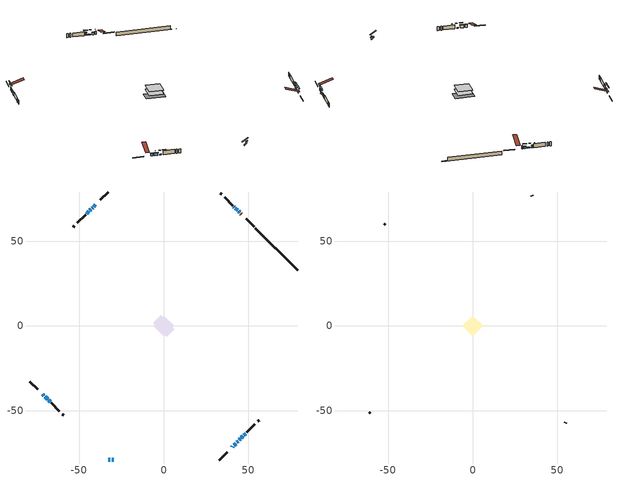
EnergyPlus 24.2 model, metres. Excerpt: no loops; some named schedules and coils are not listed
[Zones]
conditioned space
 floor adiabatic (AdiabaticFloorConstruction): -6.06,0 0,6.06 6.06,0 0,-6.06 z1.01
 floor foundation (Slab1 construction): -6.27,1.85 -1.85,6.27 6.27,-1.85 1.85,-6.27 z-1.34
 wall outside (RimJoist1 construction): 32.78,-79.14 37.48,-74.44 / -79.14,-32.78 -74.44,-37.48 / -32.78,79.14 -37.48,74.44 / 53.4,58.53 48.69,63.23 z1.01:1.31
 wall outside (AdiabaticWallConstruction 1): 45.82,66.1 45.49,66.43 z1.01:3.04
 wall outside (AdiabaticWallConstruction): 40.35,-71.57 40.84,-71.08 z1.01:2.23; 44.84,67.08 44.24,67.68 z1.01:2.36; -71.57,-40.35 -70.76,-41.16 / -42.03,69.89 -42.32,69.6 / 45.89,-66.03 46.7,-65.22 / 47.36,-64.56 48.37,-63.55 / -30.71,-79.14 -29.56,-79.14 / 41.71,70.21 41.42,70.5 z1.01:2.59; -70.1,-41.82 -68.61,-43.31 z1.01:2.66; -40.35,71.57 -41.38,70.54 / -44.23,67.69 -45.52,66.4 z1.01:3.09; 41.5,-70.42 42.51,-69.42 / 43.16,-68.76 43.97,-67.95 / -32.78,-79.14 -31.64,-79.14 z1.01:1.77; 43.59,68.33 42.37,69.55 / -67.96,-43.97 -67.15,-44.78 z1.01:1.54; -42.98,68.94 -43.57,68.35 z1.01:1.98; 44.63,-67.3 45.24,-66.68 z1.01:1.57
 wall outside (Wall1 construction): 49.02,-62.9 53.86,-58.06 / -66.49,-45.43 -61.65,-50.27 / -46.18,65.74 -51.02,60.91 / 40.77,71.15 35.93,75.99 z1.01:3.45
 wall outside (Wall3 construction): 55.63,-56.29 56.35,-55.57 / -59.88,-52.04 -59.16,-52.76 / -52.79,59.13 -53.51,58.41 / 34.16,77.76 33.44,78.48 z1.01:3.45
 wall foundation (FoundationWall1 construction): 54.05,57.87,-1.34 54.05,57.87,1.01 76.63,35.29,1.01 76.63,35.29,-1.07 79.14,32.78,-1.07 79.14,32.78,-1.34
 window (WindowConstruction 11): 40.35,-71.57 40.84,-71.08 z1.01:2.23
 window (WindowConstruction 8): 44.84,67.08 44.24,67.68 z1.01:2.36
 window (WindowConstruction 9): -71.57,-40.35 -70.76,-41.16 z1.01:2.59
 window (WindowConstruction 10): -70.1,-41.82 -68.61,-43.31 z1.01:2.66
 window (WindowConstruction 12): -40.35,71.57 -41.38,70.54 z1.01:3.09
 window (WindowConstruction 13): 41.5,-70.42 42.5,-69.42 z1.01:1.77
 window (WindowConstruction 14): 43.16,-68.76 43.97,-67.95 z1.01:1.77
 window (WindowConstruction 15): -32.78,-79.14 -31.64,-79.14 z1.01:1.77
 window (WindowConstruction 16): 43.59,68.33 42.37,69.55 z1.01:1.54
 window (WindowConstruction 17): -67.95,-43.97 -67.15,-44.78 z1.01:1.54
 window (WindowConstruction): -42.03,69.89 -42.32,69.6 z1.01:2.59
 window (WindowConstruction 1): -42.98,68.94 -43.57,68.35 z1.01:1.98
 window (WindowConstruction 2): -44.23,67.69 -45.52,66.4 z1.01:3.09
 window (WindowConstruction 3): 44.63,-67.29 45.24,-66.68 z1.01:1.57
 window (WindowConstruction 4): 45.89,-66.03 46.7,-65.22 z1.01:2.59
 window (WindowConstruction 5): 47.36,-64.56 48.37,-63.56 z1.01:2.59
 window (WindowConstruction 6): -30.71,-79.14 -29.57,-79.14 z1.01:2.59
 window (WindowConstruction 7): 41.71,70.21 41.42,70.5 z1.01:2.59
 door (Door): 45.82,66.1 45.49,66.43 z1.01:3.04
 ceiling adiabatic (AdiabaticFloorConstruction): 0,-6.06 6.06,0 0,6.06 -6.06,0 z1.01
attic - vented
 floor to conditioned space (Floor1 construction Reversed): -6.06,0 0,6.06 6.06,0 0,-6.06 z3.45
 wall outside (Wall2 construction): 54.52,-57.4 54.98,-56.95 / -60.99,-50.93 -60.54,-51.38 / -51.67,60.25 -52.13,59.79 / 35.27,76.65 34.82,77.11 z1.01:3.45
 roof outside (Roof1 construction): 39.7,-72.23,3.45 33.8,-66.33,6.23 32.24,-67.88,6.23 38.14,-73.78,3.45; -72.23,-39.7,3.45 -66.33,-33.8,6.23 -67.88,-32.24,6.23 -73.78,-38.14,3.45; -39.7,72.23,3.45 -33.8,66.33,6.23 -32.24,67.88,6.23 -38.14,73.78,3.45; 46.48,65.44,3.45 40.58,59.54,6.23 42.14,57.99,6.23 48.03,63.89,3.45
shading: 44.1,67.82 44.98,66.94 45.27,67.23 44.39,68.11 z2.56; -70.62,-41.3 -71.71,-40.21 -72,-40.5 -70.91,-41.59 z2.79; -68.47,-43.45 -70.25,-41.68 -70.54,-41.97 -68.76,-43.74 z2.86; -43.24,68.68 -38.49,73.43 -38.78,73.72 -43.53,68.98 z5.72; 44.36,-67.56 39.64,-72.28 39.93,-72.57 44.66,-67.85 z4.4; 45.83,-66.09 41.3,-70.62 41.59,-70.91 46.12,-66.38 z4.4; -29.01,-79.14 -35.41,-79.14 -35.41,-79.55 -29.01,-79.55 z4.4; 40.51,71.41 45.45,66.47 45.74,66.76 40.8,71.7 z4.17; -65.29,-46.64 -69.81,-42.11 -70.11,-42.4 -65.58,-46.93 z4.17; -42.46,69.46 -41.89,70.03 -42.18,70.32 -42.75,69.75 z2.79; -43.71,68.21 -42.84,69.09 -43.13,69.38 -44,68.5 z2.18; -45.66,66.26 -44.09,67.84 -44.38,68.13 -45.95,66.55 z3.29; 45.45,-66.47 44.42,-67.51 45.06,-68.15 46.09,-67.12 z1.87; 46.84,-65.08 45.75,-66.17 46.04,-66.46 47.14,-65.37 z2.79; 48.51,-63.41 47.22,-64.7 47.51,-65 48.8,-63.7 z2.79; -29.36,-79.14 -30.91,-79.14 -30.91,-79.55 -29.36,-79.55 z2.79; 41.28,70.64 41.85,70.07 42.14,70.36 41.57,70.93 z2.79
[Building]
Building 1: Terrain=Suburbs
[Site:Location]
Quebec Intl AP_QC: Latitude {deg}=46.8; Longitude {deg}=-71.38; Time Zone {hr}=-5; Elevation {m}=74; Keep Site Location Information=Yes
[Site:GroundTemperature:Shallow]
0.0108218, -2.24938, -2.43038, -1.3578, 2.94801, 7.23376, 10.9493, 13.303, 13.5029, 11.5886, 7.96783, 3.81355
[Site:WaterMainsTemperature]
Calculation Method=Schedule; Temperature Schedule=mains temperature schedule
[Material] Roughness=Rough; Thermal Absorptance=0.9
Name | Thickness {m} | Conductivity {W/m-K} | Density {kg/m3} | Specific Heat {J/kg-K} | Solar Absorptance | Visible Absorptance
asphalt or fiberglass shingles | 0.00635 | 0.162714 | 1121.4 | 1465.45 | 0.4 | 0.4
ceiling loosefill ins | 0.169333 | 0.0480833 | 16.02 | 1046.75 | 0.7 | 0.7
ceiling stud and cavity | 0.1397 | 0.0794166 | 65.682 | 1177.47 | 0.7 | 0.7
concrete 4.0 in. | 0.1016 | 1.803125 | 2242.8 | 837.4 | 0.7 | 0.7
concrete 8.0 in. | 0.2032 | 1.803125 | 2242.8 | 837.4 | 0.7 | 0.7
door material | 0.04445 | 0.0451087 | 512.64 | 1214.23 | 0.7 | 0.7
floor covering | 0.0127 | 0.0433444 | 54.468 | 1339.84 | 0.6 | 0.6
floor rigid ins; wall rigid ins 1 | 0.512978 | 0.029427 | 32.04 | 1214.23 | 0.7 | 0.7
floor stud and cavity | 0.1397 | 1.75129 | 37.0049 | 1207.88 | 0.7 | 0.7
furniture material conditioned space 1 | 0.1524 | 0.115458 | 640.8 | 1214.23 | 0.6 | 0.6
gypsum board | 0.0127 | 0.160291 | 801 | 837.4 | 0.6 | 0.6
osb sheathing 0.5 in. | 0.0127 | 0.115458 | 512.64 | 1214.23 | 0.7 | 0.7
osb sheathing 0.75 in. | 0.01905 | 0.115458 | 512.64 | 1214.23 | 0.7 | 0.7
osb sheathing 2.0 in. | 0.0508 | 0.115458 | 512.64 | 1214.23 | 0.7 | 0.7
rim joist rigid ins; wall rigid ins | 0.051816 | 0.029427 | 32.04 | 1214.23 | 0.7 | 0.7
rim joist stud and cavity | 0.0508 | 0.0407728 | 125.044 | 1163.47 | 0.6 | 0.6
wall stud and cavity | 0.1397 | 0.22224 | 139.0536 | 1170.24 | 0.7 | 0.7
wall stud and cavity 1 | 0.0889 | 6.1454 | 50.32683 | 1063.81 | 0.6 | 0.6
wall stud and cavity 2 | 0.1397 | 0.0858158 | 139.0536 | 1170.24 | 0.7 | 0.7
wall stud and cavity 3 | 0.0889 | 0.380278 | 52.3479 | 1209.89 | 0.7 | 0.7
wall stud and cavity 4 | 0.0889 | 0.391764 | 83.0341 | 1211.67 | 0.7 | 0.7
wood siding | 0.0254 | 0.102417 | 544.68 | 1172.36 | 0.4 | 0.4
wood siding 1 | 0.00254 | 0.102417 | 544.68 | 1172.36 | 0.4 | 0.4
wood siding 2; wood siding 3; wood siding 4 | 0.0254 | 0.102417 | 544.68 | 1172.36 | 0.7 | 0.7
[WindowMaterial:SimpleGlazingSystem]
Name | U-Factor {W/m2-K} | Solar Heat Gain Coefficient
WindowMaterial | 3.03659 | 0.47
WindowMaterial 1 | 2.96903 | 0.55
WindowMaterial 10 | 2.95994 | 0.57
WindowMaterial 11 | 2.96789 | 0.55
WindowMaterial 12 | 3.04795 | 0.44
WindowMaterial 13 | 3.03092 | 0.47
WindowMaterial 2 | 2.97414 | 0.6
WindowMaterial 3 | 2.98833 | 0.6
WindowMaterial 4 | 2.927009 | 0.61
WindowMaterial 5 | 2.915653 | 0.63
WindowMaterial 6 | 2.95483 | 0.57
WindowMaterial 7 | 1.640942 | 0.43
WindowMaterial 8 | 2.975272 | 0.62
WindowMaterial 9 | 2.986628 | 0.58
[Construction]
AdiabaticFloorConstruction: floor stud and cavity, floor rigid ins, osb sheathing 0.75 in., floor covering
AdiabaticWallConstruction: wood siding 3, wall rigid ins 1, wall stud and cavity 3, gypsum board
AdiabaticWallConstruction 1: wood siding 4, wall rigid ins 1, wall stud and cavity 3, gypsum board
Door: door material
Floor1 construction Reversed: gypsum board, ceiling stud and cavity, ceiling loosefill ins
FoundationWall1 construction: concrete 8.0 in.
furniture construction conditioned space 1: furniture material conditioned space 1
PartitionWallConstruction: gypsum board, wall stud and cavity 4, gypsum board
RimJoist1 construction: wood siding 2, rim joist rigid ins, osb sheathing 2.0 in., rim joist stud and cavity
Roof1 construction: asphalt or fiberglass shingles
Slab1 construction: concrete 4.0 in.
Wall1 construction: wood siding, wall rigid ins, osb sheathing 0.5 in., wall stud and cavity, gypsum board
Wall2 construction: wood siding 1, wall stud and cavity 1
Wall3 construction: wood siding, osb sheathing 0.5 in., wall stud and cavity 2, gypsum board
WindowConstruction; WindowConstruction 7: WindowMaterial
WindowConstruction 1: WindowMaterial 1
WindowConstruction 10: WindowMaterial 7
WindowConstruction 11: WindowMaterial 8
WindowConstruction 12: WindowMaterial 9
WindowConstruction 13: WindowMaterial 10
WindowConstruction 14; WindowConstruction 15: WindowMaterial 11
WindowConstruction 16: WindowMaterial 12
WindowConstruction 17: WindowMaterial 13
WindowConstruction 2: WindowMaterial 2
WindowConstruction 3: WindowMaterial 3
WindowConstruction 4; WindowConstruction 6; WindowConstruction 9: WindowMaterial 4
WindowConstruction 5: WindowMaterial 5
WindowConstruction 8: WindowMaterial 6
[Zone] Multiplier=1; Part of Total Floor Area=Yes
Name | Volume {m3}
attic - vented | 33.1228
conditioned space | 363.8
[Space]
Name | Zone | Volume {m3}
attic - vented 1 | attic - vented | 33.1228
conditioned space 1 | conditioned space | 363.8
[ZoneInfiltration:EffectiveLeakageArea]
infil attic - vented 1: Zone or Space=attic - vented 1; Schedule=Always On Discrete; Effective Air Leakage Area {cm2}=2709.05; Stack Coefficient=0.000362947; Wind Coefficient=1.28719e-05
[ZoneMixing]
whole house fan mix: Zone or Space=attic - vented; Schedule=Always On Continuous; Design Flow Rate Calculation Method=Flow/Zone; Design Flow Rate {m3/s}=0; Source Zone or Space=conditioned space
[SurfaceProperty:ExposedFoundationPerimeter]
Slab1: Exposed Perimeter Calculation Method=TotalExposedPerimeter; Total Exposed Perimeter {m}=35.48
[InternalMass] Zone or ZoneList=conditioned space; Space or SpaceList=conditioned space 1
Name | Construction | Surface Area {m2}
furniture mass conditioned space 1 | furniture construction conditioned space 1 | 58.08
partition wall mass | PartitionWallConstruction | 145.2
[Lights]
interior lighting: Zone or ZoneList or Space or SpaceList=conditioned space 1; Schedule=interior lighting schedule; Design Level Calculation Method=LightingLevel; Lighting Level {W}=343.2; Return Air Fraction=0; Fraction Radiant=0.6; Fraction Visible=0.2; Fraction Replaceable=1
[People]
occupants: Zone or ZoneList or Space or SpaceList=conditioned space 1; Number of People Schedule=occupants schedule; Number of People Calculation Method=People; Number of People=3; Fraction Radiant=0.314171; Sensible Heat Fraction=0.56303; Activity Level Schedule=occupants activity schedule; Carbon Dioxide Generation Rate {m3/s-W}=0; Enable ASHRAE 55 Comfort Warnings=No; Mean Radiant Temperature Calculation Type=EnclosureAveraged
[ElectricEquipment] Zone or ZoneList or Space or SpaceList=conditioned space 1; Design Level Calculation Method=EquipmentLevel
Name | Schedule | Design Level {W} | Fraction Latent | Fraction Radiant | Fraction Lost
clothes dryer | clothes dryer schedule | 140.772 | 0.015 | 0.081 | 0.85
clothes washer | clothes washer schedule | 32.1985 | 0.03 | 0.162 | 0.7
cooking range | cooking range schedule | 215.147 | 0.08 | 0.432 | 0.2
dishwasher | dishwasher schedule | 66.8632 | 0.3 | 0.18 | 0.4
fridge | fridge schedule | 72.9452 | 0 | 0.6 | 0
mech vent house fan | mech vent house fan schedule | 14.1667 | 0 | 0 | 1
mech vent house fan cfis | mech vent house fan cfis schedule | 0 | 0 | 0 | 0
mech vent range fan 0 | mech vent range fan 0 schedule | 57 | 0 | 0 | 1
misc plug loads | misc plug loads schedule | 494.7 | 0.045 | 0.513 | 0.1
whole house fan | Always On Discrete | 0 | 0 | 0 | 1
[OtherEquipment] Zone or ZoneList or Space or SpaceList=conditioned space 1; Design Level Calculation Method=EquipmentLevel
Name | Fuel Type | Schedule | Design Level {W} | Fraction Latent | Fraction Radiant | Fraction Lost
clothes dryer 1 | Electricity | clothes dryer schedule | 0 | 0.015 | 0.081 | 0.85
cooking range 1 | Electricity | cooking range schedule | 0 | 0.08 | 0.432 | 0.2
general water use latent | None | general water use schedule | 62.594 | 1 | 0 | 0
general water use sensible | None | general water use schedule | -61.6891 | 0 | 0.6 | 0
mech vent house fan latent load | None | Always On Discrete | 0 | 1 | 0 | 0
mech vent house fan sensible load | None | Always On Discrete | 0 | 0 | 0 | 0
water heater energy adjustment1 | Electricity | Always On Discrete | 0.01 | 0 | 0 | 1
[ZoneInfiltration:DesignFlowRate] Zone or ZoneList or Space or SpaceList=conditioned space 1; Schedule=Always On Discrete; Design Flow Rate Calculation Method=Flow/Zone; Design Flow Rate {m3/s}=0
infil flow; natural vent flow; whole house fan flow
[ZoneControl:Thermostat]
conditioned space Thermostat: Zone or ZoneList=conditioned space; Control Type Schedule=conditioned space Thermostat Schedule; Control 1=conditioned space temperature setpoint; Temperature Difference Between Cutout And Setpoint {deltaC}=0
[ThermostatSetpoint:DualSetpoint]
conditioned space temperature setpoint: Heating Setpoint Temperature Schedule=heating setpoint; Cooling Setpoint Temperature Schedule=cooling setpoint
[AirLoopHVAC:UnitarySystem]
unit heater unitary system: Control Type=Load; Controlling Zone or Thermostat Location=conditioned space; Dehumidification Control Type=None; Availability Schedule=Always On Discrete; Supply Fan=unit heater supply fan; Fan Placement=BlowThrough; Supply Air Fan Operating Mode Schedule=unit heater auto fan schedule; Heating Coil=unit heater htg coil; DX Heating Coil Sizing Ratio=1; Use DOAS DX Cooling Coil=No; Minimum Supply Air Temperature {C}=2; Latent Load Control=SensibleOnlyLoadControl; Cooling Supply Air Flow Rate Method=None; Heating Supply Air Flow Rate Method=SupplyAirFlowRate; Heating Supply Air Flow Rate {m3/s}=0.00141584; No Load Supply Air Flow Rate Method=SupplyAirFlowRate; No Load Supply Air Flow Rate {m3/s}=0; No Load Supply Air Flow Rate Control Set To Low Speed=Yes; Maximum Supply Air Temperature {C}=48.8889; Maximum Outdoor Dry-Bulb Temperature for Supplemental Heater Operation {C}=21; Ancillary On-Cycle Electric Power {W}=0; Ancillary Off-Cycle Electric Power {W}=0
[Zone equipment]
conditioned space: electric baseboard, unit heater unitary system
[Foundation:Kiva]
Foundation Kiva 1: Initial Indoor Air Temperature {C}=18; Wall Height Above Grade {m}=1.01002; Wall Depth Below Slab {m}=0.2032
[Foundation:Kiva:Settings]
Soil Conductivity {W/m-K}=0.849921; Soil Density {kg/m3}=1842.3; Soil Specific Heat {J/kg-K}=418.7; Ground Solar Absorptivity=0.9; Ground Thermal Absorptivity=0.9; Ground Surface Roughness {m}=0.03; Far-Field Width {m}=40; Deep-Ground Boundary Condition=ZeroFlux; Deep-Ground Depth {m}=40; Minimum Cell Dimension {m}=0.2; Maximum Cell Growth Coefficient=3; Simulation Timestep=Timestep
[Exterior:Lights]
exterior lighting: Schedule=exterior lighting schedule; Design Level {W}=75.6
[EnergyManagementSystem:Sensor] Output:Variable or Output:Meter Index Key=conditioned space
Name | Output:Variable or Output:Meter
conditioned_space_clg_unmet_s | Zone Cooling Setpoint Not Met Time
conditioned_space_htg_unmet_s | Zone Heating Setpoint Not Met Time
fridge_tin_s; tin_s; tin_s_1 | Zone Mean Air Temperature
tout_s | Zone Outdoor Air Drybulb Temperature
win_s | Zone Air Humidity Ratio
[Schedule:Constant]
Name | Hourly Value
Always On Continuous; mech vent house fan schedule; mech vent house fan cfis schedule; Always On Discrete | 1
occupants activity schedule | 117.228
fridge schedule; unit heater auto fan schedule | 0
[Schedule:Week:Daily]
interior lighting schedule Week Rule - Jan1-Jan27: interior lighting schedule day, interior lighting schedule day, interior lighting schedule day, interior lighting schedule day, interior lighting schedule day, interior lighting schedule day, interior lighting schedule day, interior lighting schedule default day, interior lighting schedule default day, interior lighting schedule default day, interior lighting schedule default day, interior lighting schedule default day
interior lighting schedule Week Rule - Jan28-Feb3: interior lighting schedule day, interior lighting schedule day, interior lighting schedule day, interior lighting schedule day, interior lighting schedule day 1, interior lighting schedule day 1, interior lighting schedule day 1, interior lighting schedule default day, interior lighting schedule default day, interior lighting schedule default day, interior lighting schedule default day, interior lighting schedule default day
interior lighting schedule Week Rule - Feb4-Feb24: interior lighting schedule day 1, interior lighting schedule day 1, interior lighting schedule day 1, interior lighting schedule day 1, interior lighting schedule day 1, interior lighting schedule day 1, interior lighting schedule day 1, interior lighting schedule default day, interior lighting schedule default day, interior lighting schedule default day, interior lighting schedule default day, interior lighting schedule default day
interior lighting schedule Week Rule - Feb25-Mar3: interior lighting schedule day 1, interior lighting schedule day 1, interior lighting schedule day 1, interior lighting schedule day 1, interior lighting schedule day 2, interior lighting schedule day 2, interior lighting schedule day 2, interior lighting schedule default day, interior lighting schedule default day, interior lighting schedule default day, interior lighting schedule default day, interior lighting schedule default day
interior lighting schedule Week Rule - Mar4-Mar31: interior lighting schedule day 2, interior lighting schedule day 2, interior lighting schedule day 2, interior lighting schedule day 2, interior lighting schedule day 2, interior lighting schedule day 2, interior lighting schedule day 2, interior lighting schedule default day, interior lighting schedule default day, interior lighting schedule default day, interior lighting schedule default day, interior lighting schedule default day
interior lighting schedule Week Rule - Apr1-Apr28: interior lighting schedule day 3, interior lighting schedule day 3, interior lighting schedule day 3, interior lighting schedule day 3, interior lighting schedule day 3, interior lighting schedule day 3, interior lighting schedule day 3, interior lighting schedule default day, interior lighting schedule default day, interior lighting schedule default day, interior lighting schedule default day, interior lighting schedule default day
interior lighting schedule Week Rule - Apr29-May5: interior lighting schedule day 3, interior lighting schedule day 3, interior lighting schedule day 4, interior lighting schedule day 4, interior lighting schedule day 4, interior lighting schedule day 4, interior lighting schedule day 4, interior lighting schedule default day, interior lighting schedule default day, interior lighting schedule default day, interior lighting schedule default day, interior lighting schedule default day
interior lighting schedule Week Rule - May6-May26: interior lighting schedule day 4, interior lighting schedule day 4, interior lighting schedule day 4, interior lighting schedule day 4, interior lighting schedule day 4, interior lighting schedule day 4, interior lighting schedule day 4, interior lighting schedule default day, interior lighting schedule default day, interior lighting schedule default day, interior lighting schedule default day, interior lighting schedule default day
interior lighting schedule Week Rule - May27-Jun2: interior lighting schedule day 4, interior lighting schedule day 4, interior lighting schedule day 4, interior lighting schedule day 4, interior lighting schedule day 4, interior lighting schedule day 5, interior lighting schedule day 5, interior lighting schedule default day, interior lighting schedule default day, interior lighting schedule default day, interior lighting schedule default day, interior lighting schedule default day
interior lighting schedule Week Rule - Jun3-Jun30: interior lighting schedule day 5, interior lighting schedule day 5, interior lighting schedule day 5, interior lighting schedule day 5, interior lighting schedule day 5, interior lighting schedule day 5, interior lighting schedule day 5, interior lighting schedule default day, interior lighting schedule default day, interior lighting schedule default day, interior lighting schedule default day, interior lighting schedule default day
interior lighting schedule Week Rule - Jul1-Jul28: interior lighting schedule day 6, interior lighting schedule day 6, interior lighting schedule day 6, interior lighting schedule day 6, interior lighting schedule day 6, interior lighting schedule day 6, interior lighting schedule day 6, interior lighting schedule default day, interior lighting schedule default day, interior lighting schedule default day, interior lighting schedule default day, interior lighting schedule default day
interior lighting schedule Week Rule - Jul29-Aug4: interior lighting schedule day 6, interior lighting schedule day 6, interior lighting schedule day 6, interior lighting schedule day 7, interior lighting schedule day 7, interior lighting schedule day 7, interior lighting schedule day 7, interior lighting schedule default day, interior lighting schedule default day, interior lighting schedule default day, interior lighting schedule default day, interior lighting schedule default day
interior lighting schedule Week Rule - Aug5-Aug25: interior lighting schedule day 7, interior lighting schedule day 7, interior lighting schedule day 7, interior lighting schedule day 7, interior lighting schedule day 7, interior lighting schedule day 7, interior lighting schedule day 7, interior lighting schedule default day, interior lighting schedule default day, interior lighting schedule default day, interior lighting schedule default day, interior lighting schedule default day
interior lighting schedule Week Rule - Aug26-Sep1: interior lighting schedule day 7, interior lighting schedule day 7, interior lighting schedule day 7, interior lighting schedule day 7, interior lighting schedule day 7, interior lighting schedule day 7, interior lighting schedule day 8, interior lighting schedule default day, interior lighting schedule default day, interior lighting schedule default day, interior lighting schedule default day, interior lighting schedule default day
interior lighting schedule Week Rule - Sep2-Sep29: interior lighting schedule day 8, interior lighting schedule day 8, interior lighting schedule day 8, interior lighting schedule day 8, interior lighting schedule day 8, interior lighting schedule day 8, interior lighting schedule day 8, interior lighting schedule default day, interior lighting schedule default day, interior lighting schedule default day, interior lighting schedule default day, interior lighting schedule default day
interior lighting schedule Week Rule - Sep30-Oct6: interior lighting schedule day 8, interior lighting schedule day 9, interior lighting schedule day 9, interior lighting schedule day 9, interior lighting schedule day 9, interior lighting schedule day 9, interior lighting schedule day 9, interior lighting schedule default day, interior lighting schedule default day, interior lighting schedule default day, interior lighting schedule default day, interior lighting schedule default day
interior lighting schedule Week Rule - Oct7-Oct27: interior lighting schedule day 9, interior lighting schedule day 9, interior lighting schedule day 9, interior lighting schedule day 9, interior lighting schedule day 9, interior lighting schedule day 9, interior lighting schedule day 9, interior lighting schedule default day, interior lighting schedule default day, interior lighting schedule default day, interior lighting schedule default day, interior lighting schedule default day
interior lighting schedule Week Rule - Oct28-Nov3: interior lighting schedule day 9, interior lighting schedule day 9, interior lighting schedule day 9, interior lighting schedule day 9, interior lighting schedule day 10, interior lighting schedule day 10, interior lighting schedule day 10, interior lighting schedule default day, interior lighting schedule default day, interior lighting schedule default day, interior lighting schedule default day, interior lighting schedule default day
interior lighting schedule Week Rule - Nov4-Nov24: interior lighting schedule day 10, interior lighting schedule day 10, interior lighting schedule day 10, interior lighting schedule day 10, interior lighting schedule day 10, interior lighting schedule day 10, interior lighting schedule day 10, interior lighting schedule default day, interior lighting schedule default day, interior lighting schedule default day, interior lighting schedule default day, interior lighting schedule default day
interior lighting schedule Week Rule - Nov25-Dec1: interior lighting schedule day 10, interior lighting schedule day 10, interior lighting schedule day 10, interior lighting schedule day 10, interior lighting schedule day 10, interior lighting schedule day 10, interior lighting schedule day 11, interior lighting schedule default day, interior lighting schedule default day, interior lighting schedule default day, interior lighting schedule default day, interior lighting schedule default day
interior lighting schedule Week Rule - Dec2-Dec31: interior lighting schedule day 11, interior lighting schedule day 11, interior lighting schedule day 11, interior lighting schedule day 11, interior lighting schedule day 11, interior lighting schedule day 11, interior lighting schedule day 11, interior lighting schedule default day, interior lighting schedule default day, interior lighting schedule default day, interior lighting schedule default day, interior lighting schedule default day
occupants schedule Week Rule - Jan1-Dec31: occupants schedule day, occupants schedule day, occupants schedule day, occupants schedule day, occupants schedule day, occupants schedule day, occupants schedule day, occupants schedule default day, occupants schedule default day, occupants schedule default day, occupants schedule default day, occupants schedule default day
clothes dryer schedule Week Rule - Jan1-Dec31: clothes dryer schedule day, clothes dryer schedule day, clothes dryer schedule day, clothes dryer schedule day, clothes dryer schedule day, clothes dryer schedule day, clothes dryer schedule day, clothes dryer schedule default day, clothes dryer schedule default day, clothes dryer schedule default day, clothes dryer schedule default day, clothes dryer schedule default day
clothes washer schedule Week Rule - Jan1-Dec31: clothes washer schedule day, clothes washer schedule day, clothes washer schedule day, clothes washer schedule day, clothes washer schedule day, clothes washer schedule day, clothes washer schedule day, clothes washer schedule default day, clothes washer schedule default day, clothes washer schedule default day, clothes washer schedule default day, clothes washer schedule default day
cooking range schedule Week Rule - Jan1-Dec31: cooking range schedule day, cooking range schedule day, cooking range schedule day, cooking range schedule day, cooking range schedule day, cooking range schedule day, cooking range schedule day, cooking range schedule default day, cooking range schedule default day, cooking range schedule default day, cooking range schedule default day, cooking range schedule default day
dishwasher schedule Week Rule - Jan1-Dec31: dishwasher schedule day, dishwasher schedule day, dishwasher schedule day, dishwasher schedule day, dishwasher schedule day, dishwasher schedule day, dishwasher schedule day, dishwasher schedule default day, dishwasher schedule default day, dishwasher schedule default day, dishwasher schedule default day, dishwasher schedule default day
mech vent range fan 0 schedule Week Rule - Jan1-Dec31: mech vent range fan 0 schedule day, mech vent range fan 0 schedule day, mech vent range fan 0 schedule day, mech vent range fan 0 schedule day, mech vent range fan 0 schedule day, mech vent range fan 0 schedule day, mech vent range fan 0 schedule day, mech vent range fan 0 schedule default day, mech vent range fan 0 schedule default day, mech vent range fan 0 schedule default day, mech vent range fan 0 schedule default day, mech vent range fan 0 schedule default day
misc plug loads schedule Week Rule - Jan1-Dec31: misc plug loads schedule day, misc plug loads schedule day, misc plug loads schedule day, misc plug loads schedule day, misc plug loads schedule day, misc plug loads schedule day, misc plug loads schedule day, misc plug loads schedule default day, misc plug loads schedule default day, misc plug loads schedule default day, misc plug loads schedule default day, misc plug loads schedule default day
general water use schedule Week Rule - Jan1-Dec31: general water use schedule day, general water use schedule day, general water use schedule day, general water use schedule day, general water use schedule day, general water use schedule day, general water use schedule day, general water use schedule default day, general water use schedule default day, general water use schedule default day, general water use schedule default day, general water use schedule default day
exterior lighting schedule Week Rule - Jan1-Jan27: exterior lighting schedule day, exterior lighting schedule day, exterior lighting schedule day, exterior lighting schedule day, exterior lighting schedule day, exterior lighting schedule day, exterior lighting schedule day, exterior lighting schedule default day, exterior lighting schedule default day, exterior lighting schedule default day, exterior lighting schedule default day, exterior lighting schedule default day
exterior lighting schedule Week Rule - Jan28-Feb3: exterior lighting schedule day, exterior lighting schedule day, exterior lighting schedule day, exterior lighting schedule day, exterior lighting schedule day 1, exterior lighting schedule day 1, exterior lighting schedule day 1, exterior lighting schedule default day, exterior lighting schedule default day, exterior lighting schedule default day, exterior lighting schedule default day, exterior lighting schedule default day
exterior lighting schedule Week Rule - Feb4-Feb24: exterior lighting schedule day 1, exterior lighting schedule day 1, exterior lighting schedule day 1, exterior lighting schedule day 1, exterior lighting schedule day 1, exterior lighting schedule day 1, exterior lighting schedule day 1, exterior lighting schedule default day, exterior lighting schedule default day, exterior lighting schedule default day, exterior lighting schedule default day, exterior lighting schedule default day
exterior lighting schedule Week Rule - Feb25-Mar3: exterior lighting schedule day 1, exterior lighting schedule day 1, exterior lighting schedule day 1, exterior lighting schedule day 1, exterior lighting schedule day 2, exterior lighting schedule day 2, exterior lighting schedule day 2, exterior lighting schedule default day, exterior lighting schedule default day, exterior lighting schedule default day, exterior lighting schedule default day, exterior lighting schedule default day
exterior lighting schedule Week Rule - Mar4-Mar31: exterior lighting schedule day 2, exterior lighting schedule day 2, exterior lighting schedule day 2, exterior lighting schedule day 2, exterior lighting schedule day 2, exterior lighting schedule day 2, exterior lighting schedule day 2, exterior lighting schedule default day, exterior lighting schedule default day, exterior lighting schedule default day, exterior lighting schedule default day, exterior lighting schedule default day
exterior lighting schedule Week Rule - Apr1-Apr28: exterior lighting schedule day 3, exterior lighting schedule day 3, exterior lighting schedule day 3, exterior lighting schedule day 3, exterior lighting schedule day 3, exterior lighting schedule day 3, exterior lighting schedule day 3, exterior lighting schedule default day, exterior lighting schedule default day, exterior lighting schedule default day, exterior lighting schedule default day, exterior lighting schedule default day
exterior lighting schedule Week Rule - Apr29-May5: exterior lighting schedule day 3, exterior lighting schedule day 3, exterior lighting schedule day 4, exterior lighting schedule day 4, exterior lighting schedule day 4, exterior lighting schedule day 4, exterior lighting schedule day 4, exterior lighting schedule default day, exterior lighting schedule default day, exterior lighting schedule default day, exterior lighting schedule default day, exterior lighting schedule default day
exterior lighting schedule Week Rule - May6-May26: exterior lighting schedule day 4, exterior lighting schedule day 4, exterior lighting schedule day 4, exterior lighting schedule day 4, exterior lighting schedule day 4, exterior lighting schedule day 4, exterior lighting schedule day 4, exterior lighting schedule default day, exterior lighting schedule default day, exterior lighting schedule default day, exterior lighting schedule default day, exterior lighting schedule default day
exterior lighting schedule Week Rule - May27-Jun2: exterior lighting schedule day 4, exterior lighting schedule day 4, exterior lighting schedule day 4, exterior lighting schedule day 4, exterior lighting schedule day 4, exterior lighting schedule day 5, exterior lighting schedule day 5, exterior lighting schedule default day, exterior lighting schedule default day, exterior lighting schedule default day, exterior lighting schedule default day, exterior lighting schedule default day
exterior lighting schedule Week Rule - Jun3-Jun30: exterior lighting schedule day 5, exterior lighting schedule day 5, exterior lighting schedule day 5, exterior lighting schedule day 5, exterior lighting schedule day 5, exterior lighting schedule day 5, exterior lighting schedule day 5, exterior lighting schedule default day, exterior lighting schedule default day, exterior lighting schedule default day, exterior lighting schedule default day, exterior lighting schedule default day
exterior lighting schedule Week Rule - Jul1-Jul28: exterior lighting schedule day 6, exterior lighting schedule day 6, exterior lighting schedule day 6, exterior lighting schedule day 6, exterior lighting schedule day 6, exterior lighting schedule day 6, exterior lighting schedule day 6, exterior lighting schedule default day, exterior lighting schedule default day, exterior lighting schedule default day, exterior lighting schedule default day, exterior lighting schedule default day
exterior lighting schedule Week Rule - Jul29-Aug4: exterior lighting schedule day 6, exterior lighting schedule day 6, exterior lighting schedule day 6, exterior lighting schedule day 7, exterior lighting schedule day 7, exterior lighting schedule day 7, exterior lighting schedule day 7, exterior lighting schedule default day, exterior lighting schedule default day, exterior lighting schedule default day, exterior lighting schedule default day, exterior lighting schedule default day
[Schedule:Year]
interior lighting schedule: interior lighting schedule Week Rule - Jan1-Jan27, 1, 1, 1, 27, interior lighting schedule Week Rule - Jan28-Feb3, 1, 28, 2, 3, interior lighting schedule Week Rule - Feb4-Feb24, 2, 4, 2, 24, interior lighting schedule Week Rule - Feb25-Mar3, 2, 25, 3, 3, interior lighting schedule Week Rule - Mar4-Mar31, 3, 4, 3, 31, interior lighting schedule Week Rule - Apr1-Apr28, 4, 1, 4, 28, interior lighting schedule Week Rule - Apr29-May5, 4, 29, 5, 5, interior lighting schedule Week Rule - May6-May26, 5, 6, 5, 26, interior lighting schedule Week Rule - May27-Jun2, 5, 27, 6, 2, interior lighting schedule Week Rule - Jun3-Jun30, 6, 3, 6, 30, interior lighting schedule Week Rule - Jul1-Jul28, 7, 1, 7, 28, interior lighting schedule Week Rule - Jul29-Aug4, 7, 29, 8, 4, interior lighting schedule Week Rule - Aug5-Aug25, 8, 5, 8, 25, interior lighting schedule Week Rule - Aug26-Sep1, 8, 26, 9, 1, interior lighting schedule Week Rule - Sep2-Sep29, 9, 2, 9, 29, interior lighting schedule Week Rule - Sep30-Oct6, 9, 30, 10, 6, interior lighting schedule Week Rule - Oct7-Oct27, 10, 7, 10, 27, interior lighting schedule Week Rule - Oct28-Nov3, 10, 28, 11, 3, interior lighting schedule Week Rule - Nov4-Nov24, 11, 4, 11, 24, interior lighting schedule Week Rule - Nov25-Dec1, 11, 25, 12, 1, interior lighting schedule Week Rule - Dec2-Dec31, 12, 2, 12, 31
occupants schedule: occupants schedule Week Rule - Jan1-Dec31, 1, 1, 12, 31
clothes dryer schedule: clothes dryer schedule Week Rule - Jan1-Dec31, 1, 1, 12, 31
clothes washer schedule: clothes washer schedule Week Rule - Jan1-Dec31, 1, 1, 12, 31
cooking range schedule: cooking range schedule Week Rule - Jan1-Dec31, 1, 1, 12, 31
dishwasher schedule: dishwasher schedule Week Rule - Jan1-Dec31, 1, 1, 12, 31
mech vent range fan 0 schedule: mech vent range fan 0 schedule Week Rule - Jan1-Dec31, 1, 1, 12, 31
misc plug loads schedule: misc plug loads schedule Week Rule - Jan1-Dec31, 1, 1, 12, 31
general water use schedule: general water use schedule Week Rule - Jan1-Dec31, 1, 1, 12, 31
exterior lighting schedule: exterior lighting schedule Week Rule - Jan1-Jan27, 1, 1, 1, 27, exterior lighting schedule Week Rule - Jan28-Feb3, 1, 28, 2, 3, exterior lighting schedule Week Rule - Feb4-Feb24, 2, 4, 2, 24, exterior lighting schedule Week Rule - Feb25-Mar3, 2, 25, 3, 3, exterior lighting schedule Week Rule - Mar4-Mar31, 3, 4, 3, 31, exterior lighting schedule Week Rule - Apr1-Apr28, 4, 1, 4, 28, exterior lighting schedule Week Rule - Apr29-May5, 4, 29, 5, 5, exterior lighting schedule Week Rule - May6-May26, 5, 6, 5, 26, exterior lighting schedule Week Rule - May27-Jun2, 5, 27, 6, 2, exterior lighting schedule Week Rule - Jun3-Jun30, 6, 3, 6, 30, exterior lighting schedule Week Rule - Jul1-Jul28, 7, 1, 7, 28, exterior lighting schedule Week Rule - Jul29-Aug4, 7, 29, 8, 4, exterior lighting schedule Week Rule - Aug5-Aug25, 8, 5, 8, 25, exterior lighting schedule Week Rule - Aug26-Sep1, 8, 26, 9, 1, exterior lighting schedule Week Rule - Sep2-Sep29, 9, 2, 9, 29, exterior lighting schedule Week Rule - Sep30-Oct6, 9, 30, 10, 6, exterior lighting schedule Week Rule - Oct7-Oct27, 10, 7, 10, 27, exterior lighting schedule Week Rule - Oct28-Nov3, 10, 28, 11, 3, exterior lighting schedule Week Rule - Nov4-Nov24, 11, 4, 11, 24, exterior lighting schedule Week Rule - Nov25-Dec1, 11, 25, 12, 1, exterior lighting schedule Week Rule - Dec2-Dec31, 12, 2, 12, 31
[Schedule:Compact]
conditioned space Thermostat Schedule: Through: 12/31, For: AllDays, Until: 24:00, 4
mains temperature schedule: Through: 01/01, For: AllDays, Until: 24:00, 5.175, Through: 01/02, For: AllDays, Until: 24:00, 5.10167, Through: 01/03, For: AllDays, Until: 24:00, 5.02889, Through: 01/04, For: AllDays, Until: 24:00, 4.95778, Through: 01/05, For: AllDays, Until: 24:00, 4.88778, Through: 01/06, For: AllDays, Until: 24:00, 4.81833, Through: 01/07, For: AllDays, Until: 24:00, 4.75056, Through: 01/08, For: AllDays, Until: 24:00, 4.68389, Through: 01/09, For: AllDays, Until: 24:00, 4.61833, Through: 01/10, For: AllDays, Until: 24:00, 4.55389, Through: 01/11, For: AllDays, Until: 24:00, 4.49056, Through: 01/12, For: AllDays, Until: 24:00, 4.42889, Through: 01/13, For: AllDays, Until: 24:00, 4.36778, Through: 01/14, For: AllDays, Until: 24:00, 4.30889, Through: 01/15, For: AllDays, Until: 24:00, 4.25056, Through: 01/16, For: AllDays, Until: 24:00, 4.19389, Through: 01/17, For: AllDays, Until: 24:00, 4.13833, Through: 01/18, For: AllDays, Until: 24:00, 4.08444, Through: 01/19, For: AllDays, Until: 24:00, 4.03167, Through: 01/20, For: AllDays, Until: 24:00, 3.98056, Through: 01/21, For: AllDays, Until: 24:00, 3.93056, Through: 01/22, For: AllDays, Until: 24:00, 3.88222, Through: 01/23, For: AllDays, Until: 24:00, 3.835, Through: 01/24, For: AllDays, Until: 24:00, 3.78944, Through: 01/25, For: AllDays, Until: 24:00, 3.74556, Through: 01/26, For: AllDays, Until: 24:00, 3.70278, Through: 01/27, For: AllDays, Until: 24:00, 3.66167, Through: 01/28, For: AllDays, Until: 24:00, 3.62167, Through: 01/29, For: AllDays, Until: 24:00, 3.58389, Through: 01/30, For: AllDays, Until: 24:00, 3.54722, Through: 01/31, For: AllDays, Until: 24:00, 3.51167, Through: 02/01, For: AllDays, Until: 24:00, 3.47833, Through: 02/02, For: AllDays, Until: 24:00, 3.44611, Through: 02/03, For: AllDays, Until: 24:00, 3.41556, Through: 02/04, For: AllDays, Until: 24:00, 3.38667, Through: 02/05, For: AllDays, Until: 24:00, 3.35944, Through: 02/06, For: AllDays, Until: 24:00, 3.33389, Through: 02/07, For: AllDays, Until: 24:00, 3.30944, Through: 02/08, For: AllDays, Until: 24:00, 3.28667, Through: 02/09, For: AllDays, Until: 24:00, 3.26611, Through: 02/10, For: AllDays, Until: 24:00, 3.24667, Through: 02/11, For: AllDays, Until: 24:00, 3.22889, Through: 02/12, For: AllDays, Until: 24:00, 3.21278, Through: 02/13, For: AllDays, Until: 24:00, 3.19833, Through: 02/14, For: AllDays, Until: 24:00, 3.18556, Through: 02/15, For: AllDays, Until: 24:00, 3.17389, Through: 02/16, For: AllDays, Until: 24:00, 3.16444, Through: 02/17, For: AllDays, Until: 24:00, 3.15667, Through: 02/18, For: AllDays, Until: 24:00, 3.15056, Through: 02/19, For: AllDays, Until: 24:00, 3.14556, Through: 02/20, For: AllDays, Until: 24:00, 3.14278, Through: 02/21, For: AllDays, Until: 24:00, 3.14111, Through: 02/22, For: AllDays, Until: 24:00, 3.14167, Through: 02/23, For: AllDays, Until: 24:00, 3.14333, Through: 02/24, For: AllDays, Until: 24:00, 3.14722, Through: 02/25, For: AllDays, Until: 24:00, 3.15222, Through: 02/26, For: AllDays, Until: 24:00, 3.15944, Through: 02/27, For: AllDays, Until: 24:00, 3.16778, Through: 02/28, For: AllDays, Until: 24:00, 3.17778, Through: 03/01, For: AllDays, Until: 24:00, 3.18944, Through: 03/02, For: AllDays, Until: 24:00, 3.20333, Through: 03/03, For: AllDays, Until: 24:00, 3.21833, Through: 03/04, For: AllDays, Until: 24:00, 3.235, Through: 03/05, For: AllDays, Until: 24:00, 3.25333, Through: 03/06, For: AllDays, Until: 24:00, 3.27333, Through: 03/07, For: AllDays, Until: 24:00, 3.29444, Through: 03/08, For: AllDays, Until: 24:00, 3.31778, Through: 03/09, For: AllDays, Until: 24:00, 3.34222, Through: 03/10, For: AllDays, Until: 24:00, 3.36889, Through: 03/11, For: AllDays, Until: 24:00, 3.39667, Through: 03/12, For: AllDays, Until: 24:00, 3.42611, Through: 03/13, For: AllDays, Until: 24:00, 3.45722, Through: 03/14, For: AllDays, Until: 24:00, 3.49, Through: 03/15, For: AllDays, Until: 24:00, 3.52389, Through: 03/16, For: AllDays, Until: 24:00, 3.55944, Through: 03/17, For: AllDays, Until: 24:00, 3.59667, Through: 03/18, For: AllDays, Until: 24:00, 3.63556, Through: 03/19, For: AllDays, Until: 24:00, 3.67556, Through: 03/20, For: AllDays, Until: 24:00, 3.71722, Through: 03/21, For: AllDays, Until: 24:00, 3.76056, Through: 03/22, For: AllDays, Until: 24:00, 3.80556, Through: 03/23, For: AllDays, Until: 24:00, 3.85111, Through: 03/24, For: AllDays, Until: 24:00, 3.89889, Through: 03/25, For: AllDays, Until: 24:00, 3.94778, Through: 03/26, For: AllDays, Until: 24:00, 3.99833, Through: 03/27, For: AllDays, Until: 24:00, 4.05, Through: 03/28, For: AllDays, Until: 24:00, 4.10333, Through: 03/29, For: AllDays, Until: 24:00, 4.15778, Through: 03/30, For: AllDays, Until: 24:00, 4.21333, Through: 03/31, For: AllDays, Until: 24:00, 4.27056, Through: 04/01, For: AllDays, Until: 24:00, 4.32944, Through: 04/02, For: AllDays, Until: 24:00, 4.38889, Through: 04/03, For: AllDays, Until: 24:00, 4.45, Through: 04/04, For: AllDays, Until: 24:00, 4.51222, Through: 04/05, For: AllDays, Until: 24:00, 4.57611, Through: 04/06, For: AllDays, Until: 24:00, 4.64056, Through: 04/07, For: AllDays, Until: 24:00, 4.70667, Through: 04/08, For: AllDays, Until: 24:00, 4.77389, Through: 04/09, For: AllDays, Until: 24:00, 4.84222, Through: 04/10, For: AllDays, Until: 24:00, 4.91167, Through: 04/11, For: AllDays, Until: 24:00, 4.98278, Through: 04/12, For: AllDays, Until: 24:00, 5.05444, Through: 04/13, For: AllDays, Until: 24:00, 5.12722, Through: 04/14, For: AllDays, Until: 24:00, 5.20111, Through: 04/15, For: AllDays, Until: 24:00, 5.27611, Through: 04/16, For: AllDays, Until: 24:00, 5.35167, Through: 04/17, For: AllDays, Until: 24:00, 5.42889, Through: 04/18, For: AllDays, Until: 24:00, 5.50667, Through: 04/19, For: AllDays, Until: 24:00, 5.58556, Through: 04/20, For: AllDays, Until: 24:00, 5.665, Through: 04/21, For: AllDays, Until: 24:00, 5.74611, Through: 04/22, For: AllDays, Until: 24:00, 5.82722, Through: 04/23, For: AllDays, Until: 24:00, 5.91, Through: 04/24, For: AllDays, Until: 24:00, 5.99278, Through: 04/25, For: AllDays, Until: 24:00, 6.07722, Through: 04/26, For: AllDays, Until: 24:00, 6.16167, Through: 04/27, For: AllDays, Until: 24:00, 6.24722, Through: 04/28, For: AllDays, Until: 24:00, 6.33389, Through: 04/29, For: AllDays, Until: 24:00, 6.42056, Through: 04/30, For: AllDays, Until: 24:00, 6.50833, Through: 05/01, For: AllDays, Until: 24:00, 6.59667, Through: 05/02, For: AllDays, Until: 24:00, 6.68556, Through: 05/03, For: AllDays, Until: 24:00, 6.775, Through: 05/04, For: AllDays, Until: 24:00, 6.86556, Through: 05/05, For: AllDays, Until: 24:00, 6.95611, Through: 05/06, For: AllDays, Until: 24:00, 7.04722, Through: 05/07, For: AllDays, Until: 24:00, 7.13889, Through: 05/08, For: AllDays, Until: 24:00, 7.23111, Through: 05/09, For: AllDays, Until: 24:00, 7.32333, Through: 05/10, For: AllDays, Until: 24:00, 7.41667, Through: 05/11, For: AllDays, Until: 24:00, 7.51, Through: 05/12, For: AllDays, Until: 24:00, 7.60389, Through: 05/13, For: AllDays, Until: 24:00, 7.69778, Through: 05/14, For: AllDays, Until: 24:00, 7.79222, Through: 05/15, For: AllDays, Until: 24:00, 7.88667, Through: 05/16, For: AllDays, Until: 24:00, 7.98167, Through: 05/17, For: AllDays, Until: 24:00, 8.07667, Through: 05/18, For: AllDays, Until: 24:00, 8.17167, Through: 05/19, For: AllDays, Until: 24:00, 8.26722, Through: 05/20, For: AllDays, Until: 24:00, 8.36278, Through: 05/21, For: AllDays, Until: 24:00, 8.45833, Through: 05/22, For: AllDays, Until: 24:00, 8.55444, Through: 05/23, For: AllDays, Until: 24:00, 8.65, Through: 05/24, For: AllDays, Until: 24:00, 8.74611, Through: 05/25, For: AllDays, Until: 24:00, 8.84167, Through: 05/26, For: AllDays, Until: 24:00, 8.93722, Through: 05/27, For: AllDays, Until: 24:00, 9.03333, Through: 05/28, For: AllDays, Until: 24:00, 9.12889, Through: 05/29, For: AllDays, Until: 24:00, 9.22389, Through: 05/30, For: AllDays, Until: 24:00, 9.31944, Through: 05/31, For: AllDays, Until: 24:00, 9.41444, Through: 06/01, For: AllDays, Until: 24:00, 9.50944, Through: 06/02, For: AllDays, Until: 24:00, 9.60389, Through: 06/03, For: AllDays, Until: 24:00, 9.69833, Through: 06/04, For: AllDays, Until: 24:00, 9.79278, Through: 06/05, For: AllDays, Until: 24:00, 9.88667, Through: 06/06, For: AllDays, Until: 24:00, 9.98, Through: 06/07, For: AllDays, Until: 24:00, 10.0728, Through: 06/08, For: AllDays, Until: 24:00, 10.1656, Through: 06/09, For: AllDays, Until: 24:00, 10.2578, Through: 06/10, For: AllDays, Until: 24:00, 10.3494, Through: 06/11, For: AllDays, Until: 24:00, 10.4411, Through: 06/12, For: AllDays, Until: 24:00, 10.5317, Through: 06/13, For: AllDays, Until: 24:00, 10.6222, Through: 06/14, For: AllDays, Until: 24:00, 10.7117, Through: 06/15, For: AllDays, Until: 24:00, 10.8006, Through: 06/16, For: AllDays, Until: 24:00, 10.8889, Through: 06/17, For: AllDays, Until: 24:00, 10.9772, Through: 06/18, For: AllDays, Until: 24:00, 11.0639, Through: 06/19, For: AllDays, Until: 24:00, 11.1506, Through: 06/20, For: AllDays, Until: 24:00, 11.2361, Through: 06/21, For: AllDays, Until: 24:00, 11.3211, Through: 06/22, For: AllDays, Until: 24:00, 11.4056, Through: 06/23, For: AllDays, Until: 24:00, 11.4889, Through: 06/24, For: AllDays, Until: 24:00, 11.5711, Through: 06/25, For: AllDays, Until: 24:00, 11.6533, Through: 06/26, For: AllDays, Until: 24:00, 11.7339, Through: 06/27, For: AllDays, Until: 24:00, 11.8139, Through: 06/28, For: AllDays, Until: 24:00, 11.8928, Through: 06/29, For: AllDays, Until: 24:00, 11.9711, Through: 06/30, For: AllDays, Until: 24:00, 12.0483, Through: 07/01, For: AllDays, Until: 24:00, 12.1244, Through: 07/02, For: AllDays, Until: 24:00, 12.1994, Through: 07/03, For: AllDays, Until: 24:00, 12.2733, Through: 07/04, For: AllDays, Until: 24:00, 12.3467, Through: 07/05, For: AllDays, Until: 24:00, 12.4183, Through: 07/06, For: AllDays, Until: 24:00, 12.4894, Through: 07/07, For: AllDays, Until: 24:00, 12.5589, Through: 07/08, For: AllDays, Until: 24:00, 12.6278, Through: 07/09, For: AllDays, Until: 24:00, 12.695, Through: 07/10, For: AllDays, Until: 24:00, 12.7617, Through: 07/11, For: AllDays, Until: 24:00, 12.8267, Through: 07/12, For: AllDays, Until: 24:00, 12.8906, Through: 07/13, For: AllDays, Until: 24:00, 12.9528, Through: 07/14, For: AllDays, Until: 24:00, 13.0144, Through: 07/15, For: AllDays, Until: 24:00, 13.0744, Through: 07/16, For: AllDays, Until: 24:00, 13.1333, Through: 07/17, For: AllDays, Until: 24:00, 13.1906, Through: 07/18, For: AllDays, Until: 24:00, 13.2467, Through: 07/19, For: AllDays, Until: 24:00, 13.3017, Through: 07/20, For: AllDays, Until: 24:00, 13.355, Through: 07/21, For: AllDays, Until: 24:00, 13.4072, Through: 07/22, For: AllDays, Until: 24:00, 13.4578, Through: 07/23, For: AllDays, Until: 24:00, 13.5067, Through: 07/24, For: AllDays, Until: 24:00, 13.5544, Through: 07/25, For: AllDays, Until: 24:00, 13.6011, Through: 07/26, For: AllDays, Until: 24:00, 13.6461, Through: 07/27, For: AllDays, Until: 24:00, 13.6894, Through: 07/28, For: AllDays, Until: 24:00, 13.7317, Through: 07/29, For: AllDays, Until: 24:00, 13.7722, Through: 07/30, For: AllDays, Until: 24:00, 13.8111, Through: 07/31, For: AllDays, Until: 24:00, 13.8489, Through: 08/01, For: AllDays, Until: 24:00, 13.8844, Through: 08/02, For: AllDays, Until: 24:00, 13.9189, Through: 08/03, For: AllDays, Until: 24:00, 13.9522, Through: 08/04, For: AllDays, Until: 24:00, 13.9833, Through: 08/05, For: AllDays, Until: 24:00, 14.0133, Through: 08/06, For: AllDays, Until: 24:00, 14.0411, Through: 08/07, For: AllDays, Until: 24:00, 14.0678, Through: 08/08, For: AllDays, Until: 24:00, 14.0933, Through: 08/09, For: AllDays, Until: 24:00, 14.1167, Through: 08/10, For: AllDays, Until: 24:00, 14.1383, Through: 08/11, For: AllDays, Until: 24:00, 14.1589, Through: 08/12, For: AllDays, Until: 24:00, 14.1772, Through: 08/13, For: AllDays, Until: 24:00, 14.1944, Through: 08/14, For: AllDays, Until: 24:00, 14.21, Through: 08/15, For: AllDays, Until: 24:00, 14.2233, Through: 08/16, For: AllDays, Until: 24:00, 14.2356, Through: 08/17, For: AllDays, Until: 24:00, 14.2461, Through: 08/18, For: AllDays, Until: 24:00, 14.255, Through: 08/19, For: AllDays, Until: 24:00, 14.2622, Through: 08/20, For: AllDays, Until: 24:00, 14.2678, Through: 08/21, For: AllDays, Until: 24:00, 14.2717, Through: 08/22, For: AllDays, Until: 24:00, 14.2739, Through: 08/23, For: AllDays, Until: 24:00, 14.2744, Through: 08/24, For: AllDays, Until: 24:00, 14.2733, Through: 08/25, For: AllDays, Until: 24:00, 14.2711, Through: 08/26, For: AllDays, Until: 24:00, 14.2667, Through: 08/27, For: AllDays, Until: 24:00, 14.2606, Through: 08/28, For: AllDays, Until: 24:00, 14.2528, Through: 08/29, For: AllDays, Until: 24:00, 14.2439, Through: 08/30, For: AllDays, Until: 24:00, 14.2328, Through: 08/31, For: AllDays, Until: 24:00, 14.2206, Through: 09/01, For: AllDays, Until: 24:00, 14.2061, Through: 09/02, For: AllDays, Until: 24:00, 14.1906, Through: 09/03, For: AllDays, Until: 24:00, 14.1728, Through: 09/04, For: AllDays, Until: 24:00, 14.1539, Through: 09/05, For: AllDays, Until: 24:00, 14.1333, Through: 09/06, For: AllDays, Until: 24:00, 14.1111, Through: 09/07, For: AllDays, Until: 24:00, 14.0872, Through: 09/08, For: AllDays, Until: 24:00, 14.0617, Through: 09/09, For: AllDays, Until: 24:00, 14.035, Through: 09/10, For: AllDays, Until: 24:00, 14.0061, Through: 09/11, For: AllDays, Until: 24:00, 13.9761, Through: 09/12, For: AllDays, Until: 24:00, 13.9444, Through: 09/13, For: AllDays, Until: 24:00, 13.9111, Through: 09/14, For: AllDays, Until: 24:00, 13.8761, Through: 09/15, For: AllDays, Until: 24:00, 13.84, Through: 09/16, For: AllDays, Until: 24:00, 13.8022, Through: 09/17, For: AllDays, Until: 24:00, 13.7628, Through: 09/18, For: AllDays, Until: 24:00, 13.7217, Through: 09/19, For: AllDays, Until: 24:00, 13.6794, Through: 09/20, For: AllDays, Until: 24:00, 13.6356, Through: 09/21, For: AllDays, Until: 24:00, 13.59, Through: 09/22, For: AllDays, Until: 24:00, 13.5433, Through: 09/23, For: AllDays, Until: 24:00, 13.4956, Through: 09/24, For: AllDays, Until: 24:00, 13.4456, Through: 09/25, For: AllDays, Until: 24:00, 13.395, Through: 09/26, For: AllDays, Until: 24:00, 13.3422, Through: 09/27, For: AllDays, Until: 24:00, 13.2883, Through: 09/28, For: AllDays, Until: 24:00, 13.2333, Through: 09/29, For: AllDays, Until: 24:00, 13.1772, Through: 09/30, For: AllDays, Until: 24:00, 13.1194, Through: 10/01, For: AllDays, Until: 24:00, 13.06, Through: 10/02, For: AllDays, Until: 24:00, 13, Through: 10/03, For: AllDays, Until: 24:00, 12.9383, Through: 10/04, For: AllDays, Until: 24:00, 12.8756, Through: 10/05, For: AllDays, Until: 24:00, 12.8111, Through: 10/06, For: AllDays, Until: 24:00, 12.7456, Through: 10/07, For: AllDays, Until: 24:00, 12.6794, Through: 10/08, For: AllDays, Until: 24:00, 12.6117, Through: 10/09, For: AllDays, Until: 24:00, 12.5428, Through: 10/10, For: AllDays, Until: 24:00, 12.4728, Through: 10/11, For: AllDays, Until: 24:00, 12.4017, Through: 10/12, For: AllDays, Until: 24:00, 12.3294, Through: 10/13, For: AllDays, Until: 24:00, 12.2561, Through: 10/14, For: AllDays, Until: 24:00, 12.1817, Through: 10/15, For: AllDays, Until: 24:00, 12.1061, Through: 10/16, For: AllDays, Until: 24:00, 12.03, Through: 10/17, For: AllDays, Until: 24:00, 11.9528, Through: 10/18, For: AllDays, Until: 24:00, 11.8744, Through: 10/19, For: AllDays, Until: 24:00, 11.795, Through: 10/20, For: AllDays, Until: 24:00, 11.715, Through: 10/21, For: AllDays, Until: 24:00, 11.6339, Through: 10/22, For: AllDays, Until: 24:00, 11.5517, Through: 10/23, For: AllDays, Until: 24:00, 11.4689, Through: 10/24, For: AllDays, Until: 24:00, 11.3856, Through: 10/25, For: AllDays, Until: 24:00, 11.3011, Through: 10/26, For: AllDays, Until: 24:00, 11.2161, Through: 10/27, For: AllDays, Until: 24:00, 11.13, Through: 10/28, For: AllDays, Until: 24:00, 11.0433, Through: 10/29, For: AllDays, Until: 24:00, 10.9561, Through: 10/30, For: AllDays, Until: 24:00, 10.8683, Through: 10/31, For: AllDays, Until: 24:00, 10.7794, Through: 11/01, For: AllDays, Until: 24:00, 10.6906, Through: 11/02, For: AllDays, Until: 24:00, 10.6006, Through: 11/03, For: AllDays, Until: 24:00, 10.51, Through: 11/04, For: AllDays, Until: 24:00, 10.4194, Through: 11/05, For: AllDays, Until: 24:00, 10.3278, Through: 11/06, For: AllDays, Until: 24:00, 10.2361, Through: 11/07, For: AllDays, Until: 24:00, 10.1439, Through: 11/08, For: AllDays, Until: 24:00, 10.0511, Through: 11/09, For: AllDays, Until: 24:00, 9.95778, Through: 11/10, For: AllDays, Until: 24:00, 9.86444, Through: 11/11, For: AllDays, Until: 24:00, 9.77056, Through: 11/12, For: AllDays, Until: 24:00, 9.67611, Through: 11/13, For: AllDays, Until: 24:00, 9.58167, Through: 11/14, For: AllDays, Until: 24:00, 9.48722, Through: 11/15, For: AllDays, Until: 24:00, 9.39222, Through: 11/16, For: AllDays, Until: 24:00, 9.29667, Through: 11/17, For: AllDays, Until: 24:00, 9.20167, Through: 11/18, For: AllDays, Until: 24:00, 9.10611, Through: 11/19, For: AllDays, Until: 24:00, 9.01056, Through: 11/20, For: AllDays, Until: 24:00, 8.915, Through: 11/21, For: AllDays, Until: 24:00, 8.81889, Through: 11/22, For: AllDays, Until: 24:00, 8.72333, Through: 11/23, For: AllDays, Until: 24:00, 8.62722, Through: 11/24, For: AllDays, Until: 24:00, 8.53167, Through: 11/25, For: AllDays, Until: 24:00, 8.43611, Through: 11/26, For: AllDays, Until: 24:00, 8.34, Through: 11/27, For: AllDays, Until: 24:00, 8.245, Through: 11/28, For: AllDays, Until: 24:00, 8.14944, Through: 11/29, For: AllDays, Until: 24:00, 8.05389, Through: 11/30, For: AllDays, Until: 24:00, 7.95889, Through: 12/01, For: AllDays, Until: 24:00, 7.86444, Through: 12/02, For: AllDays, Until: 24:00, 7.76944, Through: 12/03, For: AllDays, Until: 24:00, 7.67556, Through: 12/04, For: AllDays, Until: 24:00, 7.58167, Through: 12/05, For: AllDays, Until: 24:00, 7.48778, Through: 12/06, For: AllDays, Until: 24:00, 7.39444, Through: 12/07, For: AllDays, Until: 24:00, 7.30167, Through: 12/08, For: AllDays, Until: 24:00, 7.20889, Through: 12/09, For: AllDays, Until: 24:00, 7.11722, Through: 12/10, For: AllDays, Until: 24:00, 7.02556, Through: 12/11, For: AllDays, Until: 24:00, 6.93444, Through: 12/12, For: AllDays, Until: 24:00, 6.84389, Through: 12/13, For: AllDays, Until: 24:00, 6.75389, Through: 12/14, For: AllDays, Until: 24:00, 6.66444, Through: 12/15, For: AllDays, Until: 24:00, 6.57556, Through: 12/16, For: AllDays, Until: 24:00, 6.48778, Through: 12/17, For: AllDays, Until: 24:00, 6.4, Through: 12/18, For: AllDays, Until: 24:00, 6.31333, Through: 12/19, For: AllDays, Until: 24:00, 6.22722, Through: 12/20, For: AllDays, Until: 24:00, 6.14167, Through: 12/21, For: AllDays, Until: 24:00, 6.05722, Through: 12/22, For: AllDays, Until: 24:00, 5.97333, Through: 12/23, For: AllDays, Until: 24:00, 5.89, Through: 12/24, For: AllDays, Until: 24:00, 5.80778, Through: 12/25, For: AllDays, Until: 24:00, 5.72667, Through: 12/26, For: AllDays, Until: 24:00, 5.64611, Through: 12/27, For: AllDays, Until: 24:00, 5.56667, Through: 12/28, For: AllDays, Until: 24:00, 5.48833, Through: 12/29, For: AllDays, Until: 24:00, 5.41056, Through: 12/30, For: AllDays, Until: 24:00, 5.33389, Through: 12/31, For: AllDays, Until: 24:00, 5.25778
